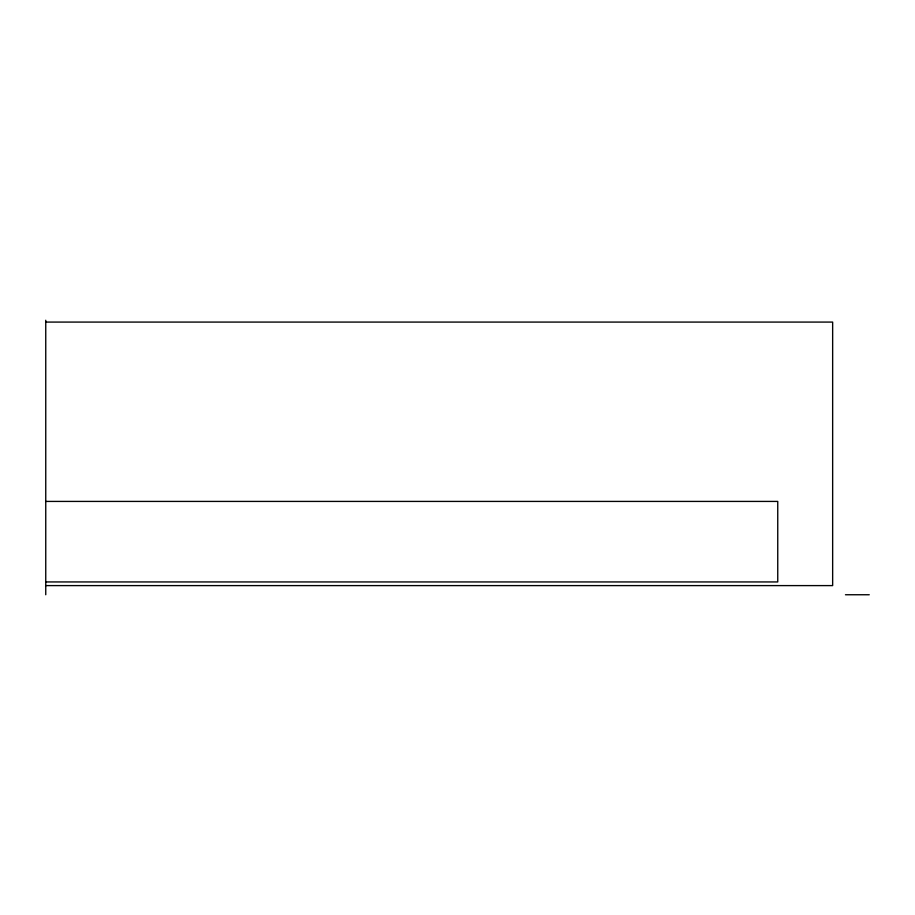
<?xml version="1.0" encoding="UTF-8"?>
<svg xmlns="http://www.w3.org/2000/svg" width="915" height="915" viewBox="0 0 915 915"><rect width="100%" height="100%" fill="white"/><g stroke="black" fill="none" stroke-linecap="round" stroke-linejoin="round"><path stroke-width="1.37" d="M45.75 322.08L832.65 322.08L832.65 585.6L45.75 585.6M45.75 501.42L777.75 501.42L777.75 581.94L45.75 581.94M845.46 594.75L869.25 594.75M45.75 320.25L45.75 594.75"/></g></svg>
